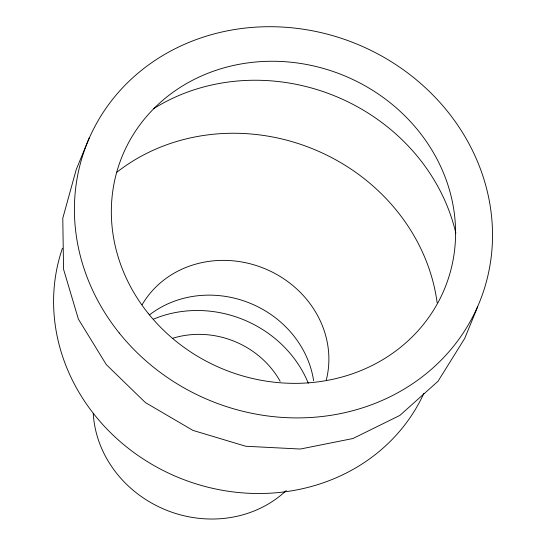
<?xml version="1.0" encoding="UTF-8"?>
<svg xmlns="http://www.w3.org/2000/svg" width="546" height="546" viewBox="0 0 546 546"><rect width="100%" height="100%" fill="white"/><g stroke="black" fill="none" stroke-linecap="round" stroke-linejoin="round"><path stroke-width="0.82" d="M89.21 137.92L76.201 169.635L62.79 218.229L63.548 269.233L78.406 319.164L106.32 364.632L145.373 402.559L192.929 430.398L245.775 446.259L300.334 449.037L352.893 438.534L399.87 415.417L438.015 381.272L464.707 338.424L477.716 306.702M172.932 338.206A87.012 79.245 22.3 0 1 280.18 381.326M423.86 393.352A194.929 177.518 22.3 0 1 180.221 478.221A194.929 177.518 22.3 0 1 62.435 248.246M116.735 172.331A194.929 177.518 22.3 0 1 312.94 148.921A194.929 177.518 22.3 0 1 437.134 302.73M153.624 108.674A194.929 177.518 22.3 0 1 455.876 233.299M142.158 304.675A100.273 91.319 22.3 0 1 264.496 268.543A100.273 91.319 22.3 0 1 326.242 380.166M149.508 314.871A100.273 91.319 22.3 0 1 249.474 302.996A100.273 91.319 22.3 0 1 313.629 380.733M286.227 490.54A112.831 102.75 22.3 0 1 166.564 510.244A112.831 102.75 22.3 0 1 93.25 413.39M153.344 319.205A112.831 102.75 22.3 0 1 308.319 383.251M148.232 313.424A174.283 158.715 22.3 0 0 443.304 291.755A174.283 158.715 22.3 0 0 258.859 61.746A174.283 158.715 22.3 0 0 148.232 313.424M119.226 332.978A211.671 192.765 22.3 0 0 477.6 306.654A211.671 192.765 22.3 0 0 253.569 27.3A211.671 192.765 22.3 0 0 119.226 332.978"/></g></svg>
